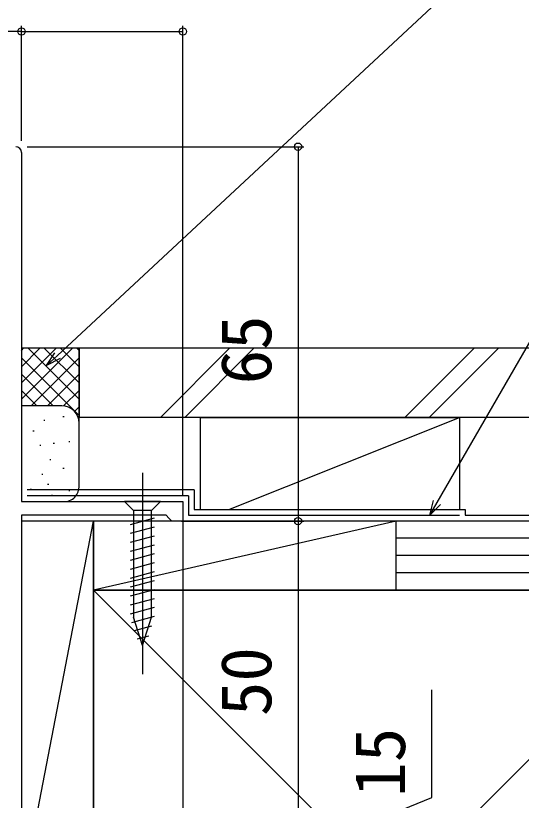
# Model space of a CAD drawing. Units: millimetres, scale not verified. Extents: x -525 to 525, y -785 to 780.
# Drawn here: x 174 to 261.7, y -488.2 to -352 of the extents above; entities that cross this region are included whole.
import ezdxf
from ezdxf.enums import TextEntityAlignment as Align

# ---------------------------------------------------------------- set-up
doc = ezdxf.new("R2010")
doc.units = ezdxf.units.MM
doc.header["$LTSCALE"] = 4
for name, color, linetype in [('0-3_YKK_11', 7, 'Continuous'), ('0-6_YKK_13', 4, 'Continuous'), ('0-8_YKK_D', 6, 'Continuous'), ('0-A_YSS_K', 3, 'Continuous'), ('0-B_YSS_KE', 3, 'Continuous')]:
    doc.layers.add(name, color=color, linetype=linetype)
doc.styles.add('ＭＳ ゴシック', font='')
doc.styles.get('ＭＳ ゴシック').set_extended_font_data('MS Gothic')

msp = doc.modelspace()

# ---------------------------------------------------------------- linework, layer by layer
at = {"layer": '0-3_YKK_11'}
msp.add_lwpolyline([(175, -375.7), (175, -436.3), (203, -436.3), (203, -439.7), (201.1, -439.7), (200.6, -439.2), (200.1, -438.7), (175, -438.7), (175, -489.7), (173.5, -489.7), (173.5, -502.2), (175, -502.2), (175, -504.7), (171, -504.7), (171, -489.7), (119, -489.7), (119, -487.9), (121, -487.9), (121, -479.7), (124.3, -479.7)], dxfattribs=at)
msp.add_arc((174, -375.7), 1, 0.00001, 89.99999, dxfattribs=at)
at = {"layer": '0-6_YKK_13'}
for p, q in [((196.001, -431.3), (196.001, -466.3)), ((199.101, -436.3), (192.901, -436.3)), ((192.901, -436.3), (194.451, -437.85)), ((199.101, -436.3), (197.551, -437.85)), ((194.451, -437.85), (194.451, -456.384)), ((197.551, -437.85), (194.451, -437.85)), ((197.551, -456.384), (197.551, -437.85)), ((193.901, -440.276), (198.101, -439.151)), ((193.901, -441.829), (198.101, -440.704)), ((193.901, -443.382), (198.101, -442.257)), ((193.901, -444.935), (198.101, -443.81)), ((193.901, -446.488), (198.101, -445.363)), ((193.901, -448.041), (198.101, -446.916)), ((193.901, -449.594), (198.101, -448.469)), ((193.901, -451.147), (198.101, -450.021)), ((193.901, -452.7), (198.101, -451.574)), ((193.901, -454.253), (198.101, -453.127)), ((193.901, -455.806), (198.101, -454.68)), ((194.159, -457.289), (198.101, -456.233)), ((196.001, -461.3), (194.451, -456.384)), ((196.001, -461.3), (197.551, -456.384)), ((194.611, -458.721), (197.647, -457.908)), ((195.062, -460.153), (197.112, -459.604))]:
    msp.add_line(p, q, dxfattribs=at)
at = {"layer": '0-8_YKK_D'}
for p, q in [((175, -373.7), (175, -353.7)), ((175, -370.7), (175, -353.7)), ((203, -435.3), (203, -353.7)), ((175, -354.7), (163, -354.7)), ((175, -354.7), (203, -354.7)), ((176, -374.7), (224, -374.7)), ((223, -374.7), (223, -439.7)), ((202.8, -439.7), (224, -439.7)), ((203, -439.589), (203, -689.7)), ((203.8, -439.7), (224, -439.7)), ((223, -439.7), (223, -489.7))]:
    msp.add_line(p, q, dxfattribs=at)
for points in [[(179.37, -412.719), (181.235, -410.98), (251.123, -345.82), (339.207, -345.82)], [(245.839, -438.7), (247.114, -436.492), (284.248, -372.173), (376.09, -372.173)], [(181.701, -411.48), (179.37, -412.719), (180.769, -410.48)], [(247.706, -436.833), (245.839, -438.7), (246.522, -436.15)], [(223, -497.2), (246.212, -487.715), (246.212, -468.987)]]:
    msp.add_lwpolyline(points, dxfattribs=at)
for centre in [(175, -354.7), (175, -354.7), (203, -354.7), (223, -374.7), (223, -439.7), (223, -439.7)]:
    msp.add_circle(centre, 0.637, dxfattribs=at)
at = {"layer": '0-A_YSS_K'}
for p, q in [((184.998, -409.7), (174.998, -409.7)), ((174.998, -418.558), (183.856, -409.7)), ((174.998, -415.729), (181.027, -409.7)), ((174.998, -412.901), (178.199, -409.7)), ((174.998, -410.073), (175.37, -409.7)), ((176.14, -409.7), (184.998, -418.558)), ((178.968, -409.7), (184.998, -415.729)), ((181.797, -409.7), (184.998, -412.901)), ((184.625, -409.7), (184.998, -410.073)), ((184.998, -422.7), (184.998, -409.7)), ((211.108, -409.7), (199.108, -421.7)), ((215.351, -409.7), (203.351, -421.7)), ((253.534, -409.7), (241.534, -421.7)), ((257.777, -409.7), (245.777, -421.7)), ((174.998, -411.386), (184.998, -421.386)), ((176.684, -419.7), (184.998, -411.386)), ((174.998, -414.215), (180.483, -419.7)), ((179.512, -419.7), (184.998, -414.215)), ((174.998, -417.043), (177.672, -419.718)), ((182.323, -419.718), (184.998, -417.043)), ((181.998, -419.7), (174.998, -419.7)), ((184.203, -420.666), (184.998, -419.872)), ((178.855, -422.195), (179.055, -422.195)), ((182.193, -421.528), (182.393, -421.528)), ((205.998, -421.7), (205.998, -437.7)), ((205.998, -421.7), (250.998, -421.7)), ((210.998, -437.7), (250.998, -421.7)), ((250.998, -421.7), (250.998, -437.7)), ((184.998, -433.8), (184.998, -422.7)), ((176.998, -424.026), (177.198, -424.026)), ((180.524, -426.201), (180.724, -426.201)), ((183.194, -425.867), (183.394, -425.867)), ((178.187, -426.535), (178.387, -426.535)), ((179.921, -428.994), (180.121, -428.994)), ((178.521, -431.542), (178.721, -431.542)), ((182.193, -430.541), (182.393, -430.541)), ((176.538, -434.151), (176.738, -434.151)), ((179.542, -433.32), (179.742, -433.32)), ((183.194, -434.382), (183.394, -434.382)), ((180.19, -435.214), (180.39, -435.214)), ((175.298, -436.3), (181.998, -436.3)), ((174.997, -504.7), (187.498, -439.7)), ((239.998, -439.7), (187.498, -451.7)), ((250.998, -439.7), (205.998, -439.7)), ((239.998, -451.7), (239.998, -439.7)), ((352.491, -439.7), (239.998, -439.7)), ((352.491, -442.7), (239.998, -442.7)), ((352.491, -445.7), (239.998, -445.7)), ((352.491, -448.7), (239.998, -448.7)), ((187.5, -556.7), (292.5, -451.7)), ((187.5, -451.7), (292.5, -556.7)), ((239.998, -451.7), (352.491, -451.7))]:
    msp.add_line(p, q, dxfattribs=at)
for points in [[(187.498, -504.7), (187.498, -439.7), (174.998, -439.7), (174.997, -504.7)], [(239.998, -451.7), (239.998, -439.7), (187.498, -439.7), (187.498, -451.7)]]:
    msp.add_lwpolyline(points, close=True, dxfattribs=at)
for centre, radius, start, end in [((181.998, -422.7), 3, 360, 90), ((182.39, -433.721), 2.609, 261.34878, 358.26236)]:
    msp.add_arc(centre, radius, start, end, dxfattribs=at)
at = {"layer": '0-B_YSS_KE'}
for p, q in [((352.491, -421.7), (184.998, -421.7)), ((204.998, -434.3), (175.998, -434.3)), ((203.998, -435.3), (175.998, -435.3)), ((251.998, -437.7), (251.998, -438.7)), ((251.998, -438.7), (352.491, -438.7))]:
    msp.add_line(p, q, dxfattribs=at)
for points in [[(352.491, -409.7), (184.998, -409.7), (184.998, -421.7)], [(204.998, -434.3), (204.998, -437.7), (251.998, -437.7)], [(203.998, -435.3), (203.998, -438.7), (250.998, -438.7)], [(292.5, -451.7), (187.5, -451.7), (187.5, -556.7), (292.5, -556.7)]]:
    msp.add_lwpolyline(points, dxfattribs=at)

# ---------------------------------------------------------------- texts
at = {"layer": '0-8_YKK_D', "style": 'ＭＳ ゴシック'}
for s, p in [('65', (221, -415.961)), ('50', (221, -473.564)), ('15', (244.212, -487.556))]:
    msp.add_text(s, height=8.798, rotation=90, dxfattribs=at).set_placement(p, align=Align.BOTTOM_LEFT)

doc.saveas('drawing.dxf')
